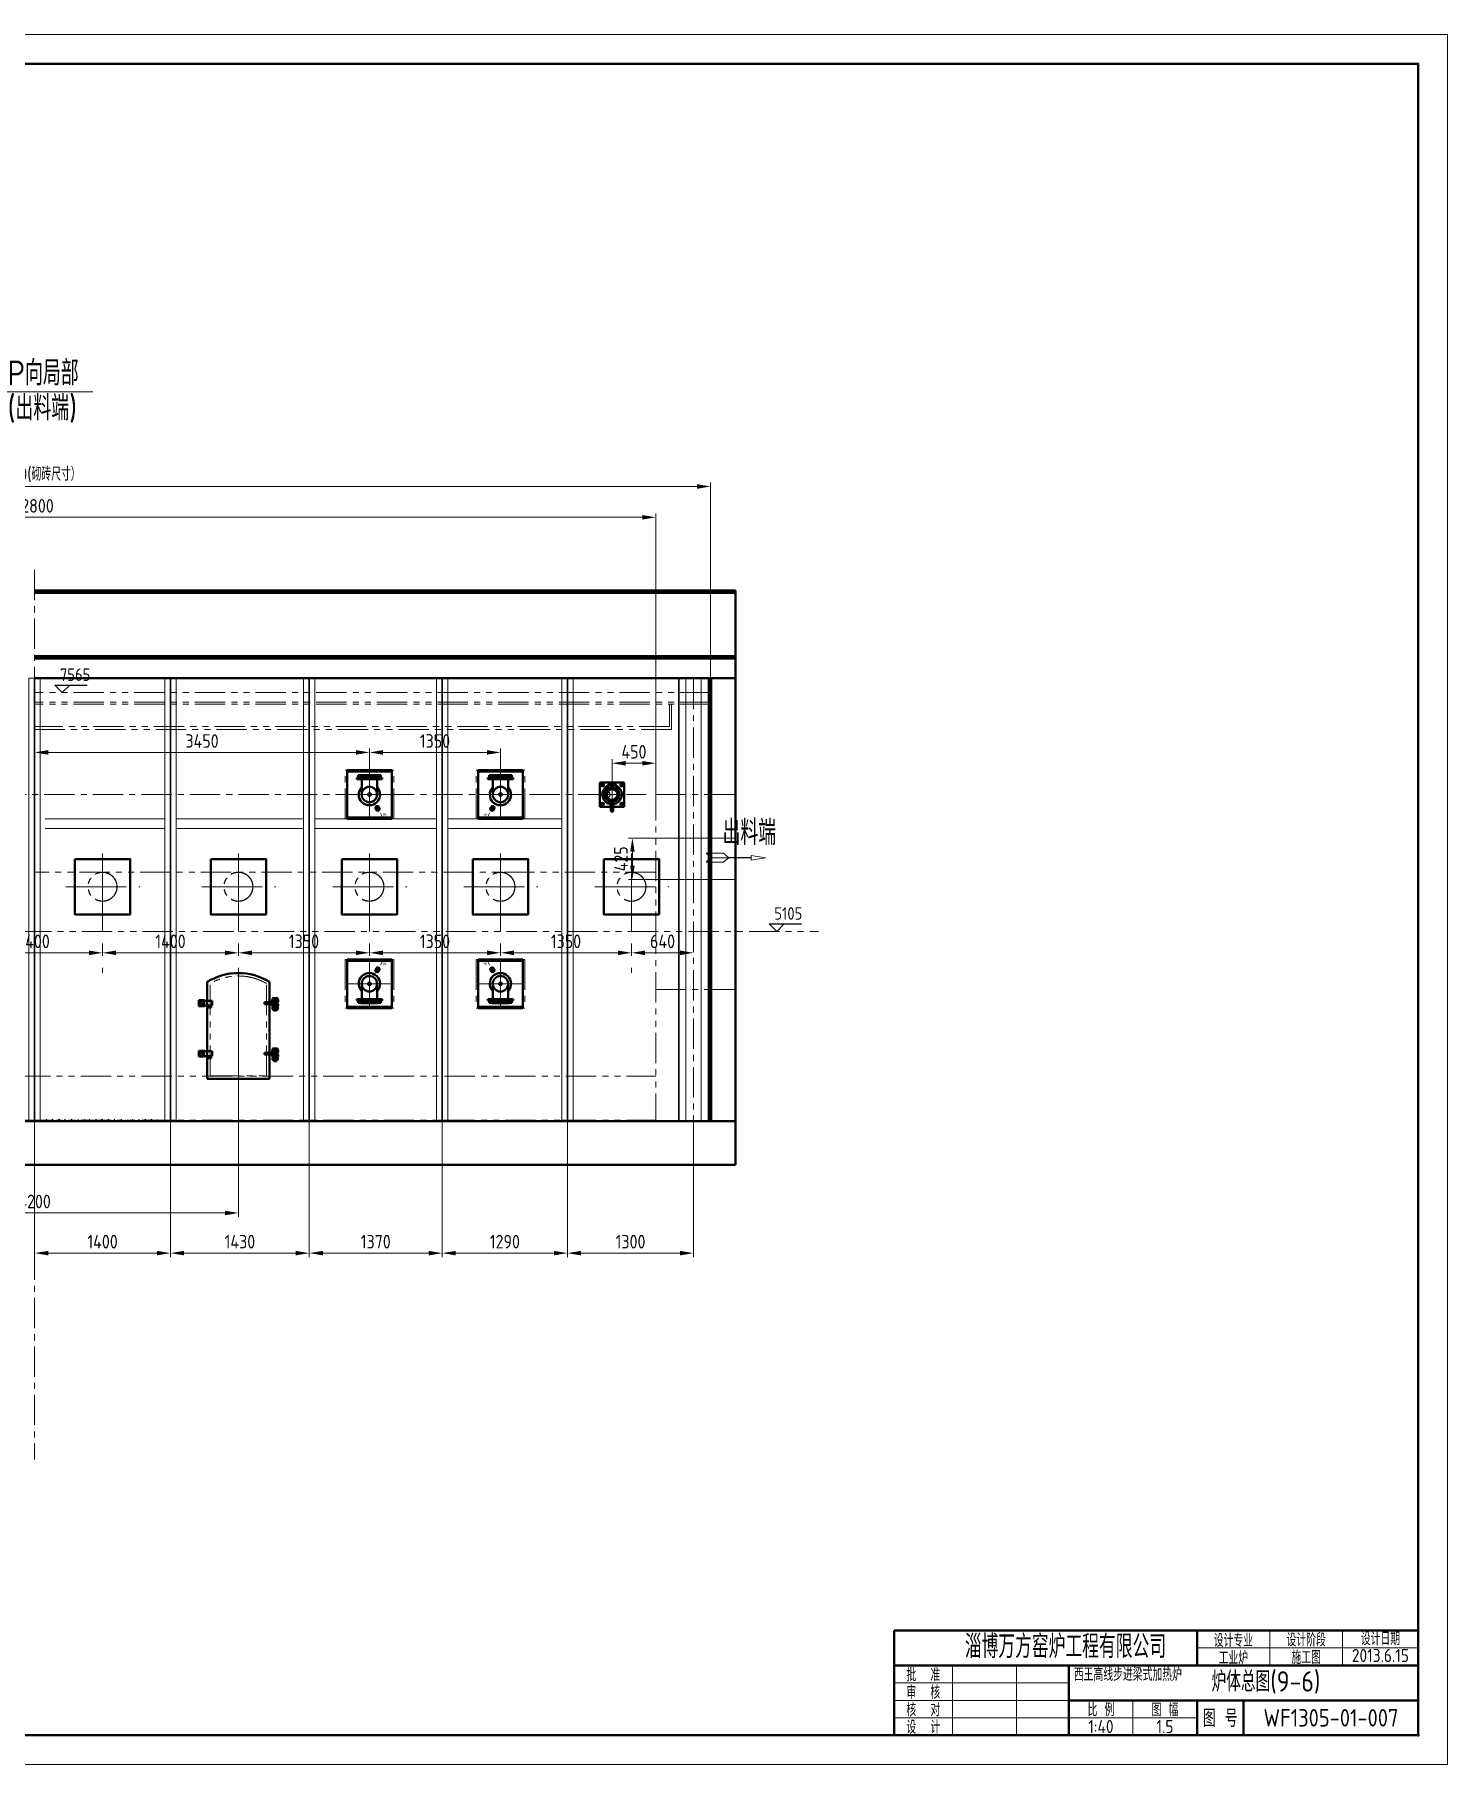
# Model space of a CAD drawing. Header units: millimetres. Extents: x 52110 to 400893, y -153728 to 31997.
# Drawn here: x 258206 to 272763, y -27172 to -9352 of the extents above; entities that cross this region are included whole.
import ezdxf
from ezdxf.enums import TextEntityAlignment as Align

# ---------------------------------------------------------------- set-up
doc = ezdxf.new("R2010")
doc.units = ezdxf.units.MM
doc.header["$LTSCALE"] = 500
for name, pattern in [('CENTER', [2, 1.25, -0.25, 0.25, -0.25]), ('DASHED2', [0.375, 0.25, -0.125]), ('PHANTOM2', [1.25, 0.625, -0.125, 0.125, -0.125, 0.125, -0.125])]:
    doc.linetypes.add(name, pattern=pattern)
for name, color, linetype, lineweight in [('2D', 4, 'PHANTOM2', 20), ('BIAOZHU', 3, 'Continuous', 25), ('POU', 4, 'Continuous', 20), ('SHI', 7, 'Continuous', 40), ('WEN', 3, 'Continuous', 20), ('XI', 2, 'Continuous', 20), ('XU', 6, 'DASHED2', 20), ('ZHONG', 1, 'CENTER', 20)]:
    doc.layers.add(name, color=color, linetype=linetype, lineweight=lineweight)
doc.layers.add('HAN', color=9, linetype='Continuous')
doc.layers.add('X1', color=4, linetype='Continuous')
doc.styles.add('GB', font='gbenor.shx', dxfattribs={"bigfont": 'gbcbig.shx'})
doc.dimstyles.new('ISO-25$0', dxfattribs={"dimscale": 40, "dimtxt": 3.5, "dimasz": 3.5, "dimexe": 1, "dimexo": 0.2, "dimgap": 1.2, "dimtad": 1, "dimtoh": 1, "dimdec": 1, "dimzin": 9, "dimdsep": 46, "dimtxsty": 'GB', "dimcen": 0, "dimclrd": 3, "dimclre": 3, "dimclrt": 256, "dimadec": 0, "dimazin": 2, "dimtfac": 1, "dimtdec": 1, "dimtix": 1, "dimtmove": 0, "dimatfit": 3, "dimldrblk": 'DOTSMALL', "dimfxl": 0, "dimlwd": -1, "dimlwe": 20, "dimarcsym": 0})

# ---------------------------------------------------------------- blocks, each defined once
blk = doc.blocks.new('*D361')
at = {"layer": 'Defpoints', "color": 0}
for p in [(251806, -14325), (251806, -16606), (264606, -16606)]:
    blk.add_point(p, dxfattribs=at)
at = {"layer": 'WEN', "color": 3, "linetype": 'ByBlock', "lineweight": 20}
for p, q in [((251806, -16598), (251806, -14285)), ((264606, -16598), (264606, -14285))]:
    blk.add_line(p, q, dxfattribs=at)
at = {"layer": 'WEN', "color": 3, "linetype": 'ByBlock'}
blk.add_line((264466, -14325), (251946, -14325), dxfattribs=at)
at = {"layer": 'WEN', "color": 3}
for points in [[(251946, -14301), (251946, -14348), (251806, -14325)], [(264466, -14301), (264466, -14348), (264606, -14325)]]:
    blk.add_solid(points, dxfattribs=at)
at = {"layer": 'WEN', "insert": (258206, -14207), "char_height": 140, "attachment_point": 5, "style": 'GB'}
blk.add_mtext('12800', dxfattribs=at)
blk = doc.blocks.new('_DotSmall')
at = {"color": 0, "linetype": 'ByBlock', "const_width": 0.5}
blk.add_lwpolyline([(-0.0625, 0, 1), (0.0625, 0, 1)], format="xyb", close=True, dxfattribs=at)
blk = doc.blocks.new('*D362')
at = {"layer": 'Defpoints', "color": 0}
for p in [(265171, -14007), (251241, -16250), (265171, -16250)]:
    blk.add_point(p, dxfattribs=at)
at = {"layer": 'WEN', "color": 3, "linetype": 'ByBlock', "lineweight": 20}
for p, q in [((251241, -16242), (251241, -13967)), ((265171, -16242), (265171, -13967))]:
    blk.add_line(p, q, dxfattribs=at)
at = {"layer": 'WEN', "color": 3, "linetype": 'ByBlock'}
blk.add_line((251381, -14007), (265031, -14007), dxfattribs=at)
at = {"layer": 'WEN', "color": 3}
for points in [[(251381, -13984), (251381, -14031), (251241, -14007)], [(265031, -13984), (265031, -14031), (265171, -14007)]]:
    blk.add_solid(points, dxfattribs=at)
at = {"layer": 'WEN', "insert": (258206, -13885), "char_height": 140, "attachment_point": 5, "style": 'GB'}
blk.add_mtext('13930(砌砖尺寸）', dxfattribs=at)
blk = doc.blocks.new('A$C62880422')
at = {"layer": '2D'}
for p, q in [((0, 6), (0, 506)), ((0, 506), (18, 506)), ((482, 506), (500, 506)), ((500, 6), (500, 506)), ((0, 6), (18, 6)), ((483, 6), (500, 6))]:
    blk.add_line(p, q, dxfattribs=at)
at = {"layer": 'SHI'}
for p, q in [((20, 6), (20, 506)), ((20, 506), (480, 506)), ((20, 494), (480, 494)), ((250, 428), (120, 428)), ((120, 428), (120, 413)), ((250, 413), (120, 413)), ((133, 454), (250, 454)), ((133, 440), (133, 454)), ((133, 440), (250, 440)), ((150, 431), (147, 428)), ((250, 431), (150, 431)), ((161, 454), (163, 456)), ((163, 456), (250, 456)), ((171, 413), (171, 256)), ((184, 431), (184, 440)), ((338, 456), (250, 456)), ((368, 454), (250, 454)), ((368, 440), (250, 440)), ((250, 431), (350, 431)), ((250, 428), (380, 428)), ((250, 413), (380, 413)), ((317, 431), (317, 440)), ((330, 413), (330, 256)), ((340, 454), (338, 456)), ((350, 431), (353, 428)), ((368, 440), (368, 454)), ((380, 428), (380, 413)), ((480, 6), (480, 506)), ((20, 18), (480, 18)), ((20, 6), (480, 6)), ((314, 108), (319, 98)), ((346, 127), (352, 117))]:
    blk.add_line(p, q, dxfattribs=at)
for radius in [79.5, 13.5]:
    blk.add_circle((250, 256), radius, dxfattribs=at)
blk.add_arc((250, 256), 110, 136.5544, 43.4456, dxfattribs=at)
blk.add_ellipse((330, 118), major_axis=(9.6, -16.7), ratio=0.984808, start_param=1.570796, end_param=4.712389, dxfattribs=at)
for major_axis, ratio in [((-16.5, -9.5), 0.984808), ((-13.4, -7.7), 0.95304)]:
    blk.add_ellipse((336, 108), major_axis=major_axis, ratio=ratio, dxfattribs=at)
at = {"layer": 'WEN', "color": 3, "lineweight": 20}
blk.add_line((366, 56), (381, 29), dxfattribs=at)
at = {"layer": 'WEN', "color": 3}
blk.add_solid([(363, 54), (369, 58), (355, 74)], dxfattribs=at)
at = {"layer": 'ZHONG'}
for p, q in [((80, 486), (80, 512)), ((138, 435), (138, 405)), ((250, 26), (250, 487)), ((363, 435), (363, 405)), ((420, 486), (420, 512)), ((14, 256), (486, 256)), ((80, 27), (80, 0)), ((317, 97), (355, 119)), ((319, 137), (347, 89)), ((420, 27), (420, 0))]:
    blk.add_line(p, q, dxfattribs=at)
at = {"layer": 'ZHONG', "ltscale": 0.2}
for p, q in [((150, 434), (150, 460)), ((350, 434), (350, 460))]:
    blk.add_line(p, q, dxfattribs=at)
at = {"layer": 'WEN', "insert": (388, 59), "char_height": 21, "width": 46.34, "attachment_point": 1, "style": 'GB'}
blk.add_mtext('点火孔', dxfattribs=at)
blk = doc.blocks.new('*D398')
at = {"layer": 'Defpoints', "color": 0}
for p in [(264869, -17630), (264365, -18055), (264881, -18055)]:
    blk.add_point(p, dxfattribs=at)
at = {"layer": 'WEN', "color": 3, "linetype": 'ByBlock', "lineweight": 20}
for p, q in [((264861, -17630), (264325, -17630)), ((264873, -18055), (264325, -18055))]:
    blk.add_line(p, q, dxfattribs=at)
at = {"layer": 'WEN', "color": 3, "linetype": 'ByBlock'}
blk.add_line((264365, -17770), (264365, -17915), dxfattribs=at)
at = {"layer": 'WEN', "color": 3}
for points in [[(264342, -17770), (264389, -17770), (264365, -17630)], [(264342, -17915), (264389, -17915), (264365, -18055)]]:
    blk.add_solid(points, dxfattribs=at)
at = {"layer": 'WEN', "insert": (264247, -17843), "char_height": 140, "attachment_point": 5, "rotation": 90, "style": 'GB'}
blk.add_mtext('425', dxfattribs=at)
blk = doc.blocks.new('A$C7B3D596B')
at = {"layer": 'WEN'}
for p, q in [((0, 4556), (0, 0)), ((0, 4556), (116, 4556)), ((54, 4556), (54, 0)), ((62, 4556), (62, 0)), ((116, 4556), (116, 0)), ((0, 0), (116, 0))]:
    blk.add_line(p, q, dxfattribs=at)
at = {"layer": 'ZHONG', "color": 1}
blk.add_line((58, 4556), (58, 0), dxfattribs=at)
blk = doc.blocks.new('A$C057B138B')
at = {"layer": 'WEN'}
for p, q in [((545, 841), (545, -3715)), ((552, 841), (552, -3715)), ((623, 841), (623, -3715)), ((781, 841), (781, -3715)), ((852, 841), (852, -3715)), ((859, 841), (859, -3715))]:
    blk.add_line(p, q, dxfattribs=at)
at = {"layer": 'ZHONG', "color": 1, "ltscale": 0.5}
blk.add_line((702, 841), (702, -3715), dxfattribs=at)
blk = doc.blocks.new('A$C74004488')
at = {"layer": 'WEN'}
for p, q in [((0, 4556), (314, 4556)), ((0, 0), (314, 0))]:
    blk.add_line(p, q, dxfattribs=at)
blk.add_blockref('A$C057B138B', (-545, 3715), dxfattribs=at)
blk = doc.blocks.new('*D402')
at = {"layer": 'Defpoints', "color": 0}
for p in [(258906, -18811), (258906, -18811), (257506, -18987)]:
    blk.add_point(p, dxfattribs=at)
at = {"layer": 'WEN', "color": 3, "linetype": 'ByBlock', "lineweight": 20}
for p, q in [((257506, -18979), (257506, -18771)), ((258906, -18803), (258906, -18771))]:
    blk.add_line(p, q, dxfattribs=at)
at = {"layer": 'WEN', "color": 3, "linetype": 'ByBlock'}
blk.add_line((257646, -18811), (258766, -18811), dxfattribs=at)
at = {"layer": 'WEN', "color": 3}
for points in [[(257646, -18788), (257646, -18835), (257506, -18811)], [(258766, -18788), (258766, -18835), (258906, -18811)]]:
    blk.add_solid(points, dxfattribs=at)
at = {"layer": 'WEN', "insert": (258206, -18693), "char_height": 140, "attachment_point": 5, "style": 'GB'}
blk.add_mtext('1400', dxfattribs=at)
blk = doc.blocks.new('*D403')
at = {"layer": 'Defpoints', "color": 0}
for p in [(258906, -18811), (260306, -18811), (260306, -18811)]:
    blk.add_point(p, dxfattribs=at)
at = {"layer": 'WEN', "color": 3, "linetype": 'ByBlock', "lineweight": 20}
for p, q in [((258906, -18803), (258906, -18771)), ((260306, -18803), (260306, -18771))]:
    blk.add_line(p, q, dxfattribs=at)
at = {"layer": 'WEN', "color": 3, "linetype": 'ByBlock'}
blk.add_line((259046, -18811), (260166, -18811), dxfattribs=at)
at = {"layer": 'WEN', "color": 3}
for points in [[(259046, -18788), (259046, -18835), (258906, -18811)], [(260166, -18788), (260166, -18835), (260306, -18811)]]:
    blk.add_solid(points, dxfattribs=at)
at = {"layer": 'WEN', "insert": (259606, -18693), "char_height": 140, "attachment_point": 5, "style": 'GB'}
blk.add_mtext('1400', dxfattribs=at)
blk = doc.blocks.new('*D404')
at = {"layer": 'Defpoints', "color": 0}
for p in [(260306, -18811), (261656, -18811), (261656, -18811)]:
    blk.add_point(p, dxfattribs=at)
at = {"layer": 'WEN', "color": 3, "linetype": 'ByBlock', "lineweight": 20}
for p, q in [((260306, -18803), (260306, -18771)), ((261656, -18803), (261656, -18771))]:
    blk.add_line(p, q, dxfattribs=at)
at = {"layer": 'WEN', "color": 3, "linetype": 'ByBlock'}
blk.add_line((260446, -18811), (261516, -18811), dxfattribs=at)
at = {"layer": 'WEN', "color": 3}
for points in [[(260446, -18788), (260446, -18835), (260306, -18811)], [(261516, -18788), (261516, -18835), (261656, -18811)]]:
    blk.add_solid(points, dxfattribs=at)
at = {"layer": 'WEN', "insert": (260981, -18693), "char_height": 140, "attachment_point": 5, "style": 'GB'}
blk.add_mtext('1350', dxfattribs=at)
blk = doc.blocks.new('*D405')
at = {"layer": 'Defpoints', "color": 0}
for p in [(261656, -18811), (263006, -18811), (263006, -18811)]:
    blk.add_point(p, dxfattribs=at)
at = {"layer": 'WEN', "color": 3, "linetype": 'ByBlock', "lineweight": 20}
for p, q in [((261656, -18803), (261656, -18771)), ((263006, -18803), (263006, -18771))]:
    blk.add_line(p, q, dxfattribs=at)
at = {"layer": 'WEN', "color": 3, "linetype": 'ByBlock'}
blk.add_line((261796, -18811), (262866, -18811), dxfattribs=at)
at = {"layer": 'WEN', "color": 3}
for points in [[(261796, -18788), (261796, -18835), (261656, -18811)], [(262866, -18788), (262866, -18835), (263006, -18811)]]:
    blk.add_solid(points, dxfattribs=at)
at = {"layer": 'WEN', "insert": (262331, -18693), "char_height": 140, "attachment_point": 5, "style": 'GB'}
blk.add_mtext('1350', dxfattribs=at)
blk = doc.blocks.new('*D406')
at = {"layer": 'Defpoints', "color": 0}
for p in [(263006, -18811), (264356, -18811), (264356, -18811)]:
    blk.add_point(p, dxfattribs=at)
at = {"layer": 'WEN', "color": 3, "linetype": 'ByBlock', "lineweight": 20}
for p, q in [((263006, -18803), (263006, -18771)), ((264356, -18803), (264356, -18771))]:
    blk.add_line(p, q, dxfattribs=at)
at = {"layer": 'WEN', "color": 3, "linetype": 'ByBlock'}
blk.add_line((263146, -18811), (264216, -18811), dxfattribs=at)
at = {"layer": 'WEN', "color": 3}
for points in [[(263146, -18788), (263146, -18835), (263006, -18811)], [(264216, -18788), (264216, -18835), (264356, -18811)]]:
    blk.add_solid(points, dxfattribs=at)
at = {"layer": 'WEN', "insert": (263681, -18693), "char_height": 140, "attachment_point": 5, "style": 'GB'}
blk.add_mtext('1350', dxfattribs=at)
blk = doc.blocks.new('*D407')
at = {"layer": 'Defpoints', "color": 0}
for p in [(264356, -18811), (264996, -18811), (264996, -18811)]:
    blk.add_point(p, dxfattribs=at)
at = {"layer": 'WEN', "color": 3, "linetype": 'ByBlock', "lineweight": 20}
for p, q in [((264356, -18803), (264356, -18771)), ((264996, -18803), (264996, -18771))]:
    blk.add_line(p, q, dxfattribs=at)
at = {"layer": 'WEN', "color": 3, "linetype": 'ByBlock'}
blk.add_line((264496, -18811), (264856, -18811), dxfattribs=at)
at = {"layer": 'WEN', "color": 3}
for points in [[(264496, -18788), (264496, -18835), (264356, -18811)], [(264856, -18788), (264856, -18835), (264996, -18811)]]:
    blk.add_solid(points, dxfattribs=at)
at = {"layer": 'WEN', "insert": (264676, -18693), "char_height": 140, "attachment_point": 5, "style": 'GB'}
blk.add_mtext('640', dxfattribs=at)
blk = doc.blocks.new('*D411')
at = {"layer": 'Defpoints', "color": 0}
for p in [(263696, -20536), (264996, -20544), (263696, -21905)]:
    blk.add_point(p, dxfattribs=at)
at = {"layer": 'WEN', "color": 3, "linetype": 'ByBlock', "lineweight": 20}
for p, q in [((263696, -20544), (263696, -21945)), ((264996, -20552), (264996, -21945))]:
    blk.add_line(p, q, dxfattribs=at)
at = {"layer": 'WEN', "color": 3, "linetype": 'ByBlock'}
blk.add_line((264856, -21905), (263836, -21905), dxfattribs=at)
at = {"layer": 'WEN', "color": 3}
for points in [[(263836, -21882), (263836, -21928), (263696, -21905)], [(264856, -21882), (264856, -21928), (264996, -21905)]]:
    blk.add_solid(points, dxfattribs=at)
at = {"layer": 'WEN', "insert": (264346, -21787), "char_height": 140, "attachment_point": 5, "style": 'GB'}
blk.add_mtext('1300', dxfattribs=at)
blk = doc.blocks.new('*D412')
at = {"layer": 'Defpoints', "color": 0}
for p in [(262406, -20536), (263696, -20536), (262406, -21905)]:
    blk.add_point(p, dxfattribs=at)
at = {"layer": 'WEN', "color": 3, "linetype": 'ByBlock', "lineweight": 20}
for p, q in [((262406, -20544), (262406, -21945)), ((263696, -20544), (263696, -21945))]:
    blk.add_line(p, q, dxfattribs=at)
at = {"layer": 'WEN', "color": 3, "linetype": 'ByBlock'}
blk.add_line((263556, -21905), (262546, -21905), dxfattribs=at)
at = {"layer": 'WEN', "color": 3}
for points in [[(262546, -21882), (262546, -21928), (262406, -21905)], [(263556, -21882), (263556, -21928), (263696, -21905)]]:
    blk.add_solid(points, dxfattribs=at)
at = {"layer": 'WEN', "insert": (263051, -21787), "char_height": 140, "attachment_point": 5, "style": 'GB'}
blk.add_mtext('1290', dxfattribs=at)
blk = doc.blocks.new('*D413')
at = {"layer": 'Defpoints', "color": 0}
for p in [(261036, -20536), (262406, -20536), (261036, -21905)]:
    blk.add_point(p, dxfattribs=at)
at = {"layer": 'WEN', "color": 3, "linetype": 'ByBlock', "lineweight": 20}
for p, q in [((261036, -20544), (261036, -21945)), ((262406, -20544), (262406, -21945))]:
    blk.add_line(p, q, dxfattribs=at)
at = {"layer": 'WEN', "color": 3, "linetype": 'ByBlock'}
blk.add_line((262266, -21905), (261176, -21905), dxfattribs=at)
at = {"layer": 'WEN', "color": 3}
for points in [[(261176, -21882), (261176, -21928), (261036, -21905)], [(262266, -21882), (262266, -21928), (262406, -21905)]]:
    blk.add_solid(points, dxfattribs=at)
at = {"layer": 'WEN', "insert": (261721, -21787), "char_height": 140, "attachment_point": 5, "style": 'GB'}
blk.add_mtext('1370', dxfattribs=at)
blk = doc.blocks.new('*D414')
at = {"layer": 'Defpoints', "color": 0}
for p in [(259606, -20536), (261036, -20536), (259606, -21905)]:
    blk.add_point(p, dxfattribs=at)
at = {"layer": 'WEN', "color": 3, "linetype": 'ByBlock', "lineweight": 20}
for p, q in [((259606, -20544), (259606, -21945)), ((261036, -20544), (261036, -21945))]:
    blk.add_line(p, q, dxfattribs=at)
at = {"layer": 'WEN', "color": 3, "linetype": 'ByBlock'}
blk.add_line((260896, -21905), (259746, -21905), dxfattribs=at)
at = {"layer": 'WEN', "color": 3}
for points in [[(259746, -21882), (259746, -21928), (259606, -21905)], [(260896, -21882), (260896, -21928), (261036, -21905)]]:
    blk.add_solid(points, dxfattribs=at)
at = {"layer": 'WEN', "insert": (260321, -21787), "char_height": 140, "attachment_point": 5, "style": 'GB'}
blk.add_mtext('1430', dxfattribs=at)
blk = doc.blocks.new('*D415')
at = {"layer": 'Defpoints', "color": 0}
for p in [(258206, -20536), (259606, -20536), (258206, -21905)]:
    blk.add_point(p, dxfattribs=at)
at = {"layer": 'WEN', "color": 3, "linetype": 'ByBlock', "lineweight": 20}
for p, q in [((258206, -20544), (258206, -21945)), ((259606, -20544), (259606, -21945))]:
    blk.add_line(p, q, dxfattribs=at)
at = {"layer": 'WEN', "color": 3, "linetype": 'ByBlock'}
blk.add_line((259466, -21905), (258346, -21905), dxfattribs=at)
at = {"layer": 'WEN', "color": 3}
for points in [[(258346, -21882), (258346, -21928), (258206, -21905)], [(259466, -21882), (259466, -21928), (259606, -21905)]]:
    blk.add_solid(points, dxfattribs=at)
at = {"layer": 'WEN', "insert": (258906, -21787), "char_height": 140, "attachment_point": 5, "style": 'GB'}
blk.add_mtext('1400', dxfattribs=at)
blk = doc.blocks.new('*D422')
at = {"layer": 'Defpoints', "color": 0}
for p in [(263006, -16747), (261656, -16950), (263006, -16950)]:
    blk.add_point(p, dxfattribs=at)
at = {"layer": 'WEN', "color": 3, "linetype": 'ByBlock', "lineweight": 20}
for p, q in [((261656, -16942), (261656, -16707)), ((263006, -16942), (263006, -16707))]:
    blk.add_line(p, q, dxfattribs=at)
at = {"layer": 'WEN', "color": 3, "linetype": 'ByBlock'}
blk.add_line((261796, -16747), (262866, -16747), dxfattribs=at)
at = {"layer": 'WEN', "color": 3}
for points in [[(261796, -16723), (261796, -16770), (261656, -16747)], [(262866, -16723), (262866, -16770), (263006, -16747)]]:
    blk.add_solid(points, dxfattribs=at)
at = {"layer": 'WEN', "insert": (262331, -16629), "char_height": 140, "attachment_point": 5, "style": 'GB'}
blk.add_mtext('1350', dxfattribs=at)
blk = doc.blocks.new('箭头细箭')
for p, q in [((-19.07, -1.43), (-17.58, 0.01)), ((-13.55, 1.45), (-19.05, 1.45)), ((-19.05, 1.45), (-17.58, 0.01)), ((-11.83, 0.01), (-17.58, 0.01)), ((-11.83, 0.01), (-13.57, -1.43)), ((-11.83, 0.01), (-13.55, 1.45)), ((-11.83, -0.04), (-11.83, 0.06)), ((-4.64, 0.06), (-11.83, 0.06)), ((-4.64, 0.76), (-4.64, 0.06)), ((0, 0), (-4.64, 0.76)), ((-4.64, -0.74), (0, 0)), ((-13.57, -1.43), (-19.07, -1.43)), ((-4.64, -0.04), (-11.83, -0.04)), ((-4.64, -0.04), (-4.64, -0.74))]:
    blk.add_line(p, q)
blk = doc.blocks.new('A$C63FB37FF')
at = {"layer": '2D'}
for p, q in [((122, 143), (122, 1095)), ((702, 143), (702, 1095)), ((122, 143), (702, 143))]:
    blk.add_line(p, q, dxfattribs=at)
blk.add_arc((412, 593), 580, 60, 120, dxfattribs=at)
at = {"layer": 'HAN'}
for p, q in [((778, 816), (778, 826)), ((803, 816), (803, 826)), ((778, 296), (778, 306)), ((803, 296), (803, 306))]:
    blk.add_line(p, q, dxfattribs=at)
at = {"layer": 'SHI'}
for p, q in [((92, 113), (92, 1112)), ((732, 113), (732, 1112)), ((4, 863), (4, 923)), ((64, 923), (4, 923)), ((142, 918), (9, 918)), ((9, 918), (9, 897)), ((64, 918), (64, 923)), ((142, 868), (142, 918)), ((681, 903), (681, 883)), ((681, 903), (816, 903)), ((761, 926), (761, 906)), ((761, 926), (821, 926)), ((761, 906), (821, 906)), ((770, 945), (763, 941)), ((763, 941), (763, 926)), ((763, 926), (818, 926)), ((770, 945), (811, 945)), ((776, 906), (776, 903)), ((777, 941), (777, 926)), ((805, 941), (805, 926)), ((806, 906), (806, 903)), ((811, 945), (818, 941)), ((816, 903), (816, 883)), ((818, 941), (818, 926)), ((821, 926), (821, 906)), ((64, 863), (4, 863)), ((9, 888), (9, 868)), ((9, 868), (142, 868)), ((64, 863), (64, 868)), ((92, 848), (132, 848)), ((132, 868), (132, 848)), ((681, 883), (816, 883)), ((761, 883), (761, 863)), ((761, 883), (821, 883)), ((761, 863), (821, 863)), ((770, 855), (763, 851)), ((763, 851), (763, 830)), ((770, 826), (763, 830)), ((768, 863), (768, 855)), ((768, 863), (814, 863)), ((768, 855), (814, 855)), ((770, 855), (811, 855)), ((770, 826), (811, 826)), ((776, 818), (776, 826)), ((806, 818), (776, 818)), ((776, 818), (778, 816)), ((777, 851), (777, 830)), ((778, 816), (803, 816)), ((803, 816), (806, 818)), ((805, 851), (805, 830)), ((806, 818), (806, 826)), ((811, 855), (818, 851)), ((811, 826), (818, 830)), ((814, 863), (814, 855)), ((818, 851), (818, 830)), ((821, 883), (821, 863)), ((64, 403), (4, 403)), ((4, 343), (4, 403)), ((142, 398), (9, 398)), ((9, 398), (9, 377)), ((9, 368), (9, 348)), ((64, 398), (64, 403)), ((142, 348), (142, 398)), ((681, 383), (681, 363)), ((681, 383), (816, 383)), ((681, 363), (816, 363)), ((761, 406), (761, 386)), ((761, 406), (821, 406)), ((761, 386), (821, 386)), ((761, 363), (761, 343)), ((761, 363), (821, 363)), ((770, 425), (763, 421)), ((763, 421), (763, 406)), ((763, 406), (818, 406)), ((770, 425), (811, 425)), ((776, 386), (776, 383)), ((777, 421), (777, 406)), ((805, 421), (805, 406)), ((806, 386), (806, 383)), ((811, 425), (818, 421)), ((816, 383), (816, 363)), ((818, 421), (818, 406)), ((821, 406), (821, 386)), ((821, 363), (821, 343)), ((64, 343), (4, 343)), ((9, 348), (142, 348)), ((64, 343), (64, 348)), ((92, 328), (132, 328)), ((132, 348), (132, 328)), ((761, 343), (821, 343)), ((770, 335), (763, 331)), ((763, 331), (763, 310)), ((770, 306), (763, 310)), ((768, 343), (768, 335)), ((768, 343), (814, 343)), ((768, 335), (814, 335)), ((770, 335), (811, 335)), ((770, 306), (811, 306)), ((776, 298), (776, 306)), ((806, 298), (776, 298)), ((776, 298), (778, 296)), ((777, 331), (777, 310)), ((778, 296), (803, 296)), ((803, 296), (806, 298)), ((805, 331), (805, 310)), ((806, 298), (806, 306)), ((811, 335), (818, 331)), ((811, 306), (818, 310)), ((814, 343), (814, 335)), ((818, 331), (818, 310)), ((92, 113), (732, 113))]:
    blk.add_line(p, q, dxfattribs=at)
for points in [[(48, 869), (61, 893), (48, 917), (20, 917), (6, 893), (20, 869)], [(48, 349), (61, 373), (48, 397), (20, 397), (6, 373), (20, 349)]]:
    blk.add_lwpolyline(points, close=True, dxfattribs=at)
for centre in [(34, 893), (34, 373)]:
    blk.add_circle(centre, 24, dxfattribs=at)
for centre, radius, start, end in [((412, 593), 610, 58.3593, 121.6407), ((767, 932), 12.6, 41.5501, 78.4499), ((791, 919), 26, 57.7958, 122.2042), ((814, 932), 12.6, 101.5501, 138.4499), ((767, 842), 12.6, 41.5501, 78.4499), ((767, 839), 12.6, 281.5501, 318.4499), ((791, 829), 26, 57.7958, 122.2042), ((791, 852), 26, 237.7958, 302.2042), ((814, 842), 12.6, 101.5501, 138.4499), ((814, 839), 12.6, 221.5501, 258.4499), ((767, 412), 12.6, 41.5501, 78.4499), ((791, 399), 26, 57.7958, 122.2042), ((814, 412), 12.6, 101.5501, 138.4499), ((767, 322), 12.6, 41.5501, 78.4499), ((767, 319), 12.6, 281.5501, 318.4499), ((791, 309), 26, 57.7958, 122.2042), ((791, 332), 26, 237.7958, 302.2042), ((814, 322), 12.6, 101.5501, 138.4499), ((814, 319), 12.6, 221.5501, 258.4499)]:
    blk.add_arc(centre, radius, start, end, dxfattribs=at)
at = {"layer": 'XU'}
for p, q in [((9, 897), (9, 888)), ((64, 918), (64, 868)), ((92, 918), (92, 868)), ((732, 903), (732, 883)), ((774, 906), (774, 926)), ((774, 903), (774, 883)), ((776, 926), (776, 906)), ((776, 903), (776, 863)), ((806, 926), (806, 906)), ((806, 903), (806, 863)), ((807, 906), (807, 926)), ((807, 903), (807, 883)), ((774, 883), (774, 863)), ((807, 883), (807, 863)), ((9, 377), (9, 368)), ((64, 398), (64, 348)), ((92, 398), (92, 348)), ((732, 383), (732, 363)), ((774, 386), (774, 406)), ((774, 383), (774, 363)), ((774, 363), (774, 343)), ((776, 406), (776, 386)), ((776, 383), (776, 343)), ((806, 406), (806, 386)), ((806, 383), (806, 343)), ((807, 386), (807, 406)), ((807, 383), (807, 363)), ((807, 363), (807, 343))]:
    blk.add_line(p, q, dxfattribs=at)
for centre in [(34, 893), (34, 373)]:
    blk.add_circle(centre, 16.5, dxfattribs=at)
at = {"layer": 'ZHONG', "ltscale": 2}
blk.add_line((412, 0), (412, 1215), dxfattribs=at)
at = {"layer": 'ZHONG'}
for p, q in [((67, 893), (0, 893)), ((62, 893), (6, 893)), ((34, 859), (34, 926)), ((34, 865), (34, 913)), ((791, 951), (791, 860)), ((791, 946), (791, 810)), ((67, 373), (0, 373)), ((62, 373), (6, 373)), ((34, 339), (34, 406)), ((34, 345), (34, 393)), ((791, 431), (791, 340)), ((791, 426), (791, 290))]:
    blk.add_line(p, q, dxfattribs=at)
blk = doc.blocks.new('*D429')
at = {"layer": 'Defpoints', "color": 0}
for p in [(256106, -19797), (260306, -19797), (260306, -21491)]:
    blk.add_point(p, dxfattribs=at)
at = {"layer": 'WEN', "color": 3, "linetype": 'ByBlock', "lineweight": 20}
for p, q in [((256106, -19805), (256106, -21531)), ((260306, -19805), (260306, -21531))]:
    blk.add_line(p, q, dxfattribs=at)
at = {"layer": 'WEN', "color": 3, "linetype": 'ByBlock'}
blk.add_line((256246, -21491), (260166, -21491), dxfattribs=at)
at = {"layer": 'WEN', "color": 3}
for points in [[(256246, -21468), (256246, -21515), (256106, -21491)], [(260166, -21468), (260166, -21515), (260306, -21491)]]:
    blk.add_solid(points, dxfattribs=at)
at = {"layer": 'WEN', "insert": (258206, -21373), "char_height": 140, "attachment_point": 5, "style": 'GB'}
blk.add_mtext('4200', dxfattribs=at)
blk = doc.blocks.new('A$C1D4817A5')
for radius in [150, 148]:
    blk.add_circle((230, 313), radius)
at = {"layer": 'SHI'}
blk.add_lwpolyline([(-55, 598), (515, 598), (515, 28), (-55, 28)], close=True, dxfattribs=at)
at = {"layer": 'ZHONG', "color": 1}
for p, q in [((230, 656), (230, -55)), ((-147, 313), (615, 313))]:
    blk.add_line(p, q, dxfattribs=at)
blk = doc.blocks.new('A$C033162CD')
at = {"layer": 'HAN'}
blk.add_circle((142, 271), 6.9, dxfattribs=at)
at = {"layer": 'SHI'}
for p, q in [((17, 56), (17, 306)), ((17, 306), (267, 306)), ((57, 211), (89, 211)), ((57, 181), (57, 211)), ((57, 181), (57, 151)), ((61, 181), (61, 211)), ((61, 181), (61, 151)), ((111, 287), (75, 215)), ((109, 283), (79, 259)), ((89, 181), (89, 211)), ((89, 181), (89, 151)), ((173, 287), (209, 215)), ((175, 283), (205, 259)), ((267, 56), (267, 306)), ((17, 56), (129, 56)), ((57, 151), (89, 151)), ((129, 87), (129, 12)), ((129, 44), (129, 47)), ((131, 87), (131, 90)), ((131, 9), (131, 11)), ((136, 92), (136, 94)), ((136, 8), (136, 9)), ((148, 92), (148, 94)), ((148, 8), (148, 9)), ((153, 87), (153, 90)), ((153, 9), (153, 11)), ((154, 87), (154, 12)), ((154, 56), (267, 56)), ((154, 44), (154, 47))]:
    blk.add_line(p, q, dxfattribs=at)
for points in [[(35, 293), (28, 281), (35, 269), (49, 269), (56, 281), (49, 293)], [(135, 283), (128, 271), (135, 259), (149, 259), (156, 271), (149, 283)], [(235, 293), (228, 281), (235, 269), (249, 269), (256, 281), (249, 293)], [(35, 69), (28, 81), (35, 93), (49, 93), (56, 81), (49, 69)], [(235, 69), (228, 81), (235, 93), (249, 93), (256, 81), (249, 69)]]:
    blk.add_lwpolyline(points, close=True, dxfattribs=at)
at = {"layer": 'SHI', "const_width": 0.5}
for points in [[(83, 215), (88, 213)], [(141, 249), (143, 244)], [(200, 216), (196, 212)], [(84, 147), (87, 151)], [(143, 114), (141, 119)], [(201, 148), (196, 150)]]:
    blk.add_lwpolyline(points, dxfattribs=at)
at = {"layer": 'SHI'}
for centre, radius in [((42, 281), 14.5), ((42, 281), 12), ((42, 281), 9), ((86, 214), 2.5), ((142, 271), 14.5), ((142, 271), 12), ((142, 246), 2.5), ((198, 214), 2.5), ((242, 281), 14.5), ((242, 281), 12), ((242, 281), 9), ((42, 81), 14.5), ((42, 81), 12), ((42, 81), 9), ((42, 81), 9), ((86, 149), 2.5), ((142, 116), 2.5), ((198, 149), 2.5), ((242, 81), 14.5), ((242, 81), 12), ((242, 81), 9), ((242, 81), 9)]:
    blk.add_circle(centre, radius, dxfattribs=at)
for centre, radius, start, end in [((142, 181), 100, 128.9424, 262.8192), ((142, 181), 75, 153.6122, 156.4218), ((142, 181), 75, 203.5782, 26.3878), ((142, 181), 72, 204.6243, 155.3757), ((142, 181), 55, 195.4987, 164.5013), ((142, 271), 35, 26.3878, 153.6122), ((142, 271), 8, 270, 180), ((142, 181), 100, 277.1808, 51.0576), ((142, 46), 42.7, 72.9708, 107.0292), ((142, 62), 30.7, 69.0175, 110.9825), ((142, 89), 8.36, 44.1306, 135.8694)]:
    blk.add_arc(centre, radius, start, end, dxfattribs=at)
at = {"layer": 'SHI', "extrusion": (0, 0, -1)}
for centre, major_axis in [((142, 12), (12.5, 0)), ((142, 9), (11.1, 0)), ((142, 8), (6, 0))]:
    blk.add_ellipse(centre, major_axis=major_axis, ratio=0.310331, start_param=3.141593, end_param=6.283185, dxfattribs=at)
at = {"layer": 'SHI'}
for centre, major_axis, start_param, end_param in [((142, 12), (12.5, 0), 3.141593, 3.615167), ((142, 11), (-11.1, 0), 3.141593, 6.283185), ((142, 9), (11.1, 0), 3.141593, 6.283185), ((142, 9), (-6, 0), 3.141593, 6.283185), ((142, 8), (6, 0), 3.141593, 6.283185), ((142, 12), (12.5, 0), -0.468921, 0)]:
    blk.add_ellipse(centre, major_axis=major_axis, ratio=0.310331, start_param=start_param, end_param=end_param, dxfattribs=at)
at = {"layer": 'X1'}
blk.add_circle((77, 181), 40.8, dxfattribs=at)
at = {"layer": 'XU'}
for p, q in [((123, 295), (109, 283)), ((161, 295), (175, 283)), ((129, 56), (154, 56))]:
    blk.add_line(p, q, dxfattribs=at)
for centre, radius, start, end in [((142, 181), 75, 156.4218, 203.5782), ((142, 181), 72, 155.3757, 204.6243), ((142, 181), 55, 164.5013, 195.4987), ((142, 271), 30, 51.0576, 128.9424)]:
    blk.add_arc(centre, radius, start, end, dxfattribs=at)
at = {"layer": 'ZHONG'}
for p, q in [((0, 181), (278, 181)), ((57, 281), (26, 281)), ((42, 266), (42, 297)), ((121, 271), (157, 271)), ((121, 271), (158, 271)), ((129, 271), (156, 271)), ((142, 96), (142, 313)), ((142, 0), (142, 308)), ((227, 281), (258, 281)), ((242, 266), (242, 297)), ((57, 81), (26, 81)), ((57, 81), (26, 81)), ((42, 97), (42, 66)), ((42, 97), (42, 65)), ((151, 94), (134, 94)), ((226, 81), (257, 81)), ((227, 81), (258, 81)), ((242, 97), (242, 65)), ((242, 97), (242, 66))]:
    blk.add_line(p, q, dxfattribs=at)
blk.add_circle((142, 181), 65, dxfattribs=at)
blk = doc.blocks.new('*D658')
at = {"layer": 'Defpoints', "color": 0}
for p in [(264606, -16858), (264156, -17180), (264606, -17180)]:
    blk.add_point(p, dxfattribs=at)
at = {"layer": 'WEN', "color": 3, "linetype": 'ByBlock', "lineweight": 20}
for p, q in [((264156, -17172), (264156, -16818)), ((264606, -17172), (264606, -16818))]:
    blk.add_line(p, q, dxfattribs=at)
at = {"layer": 'WEN', "color": 3, "linetype": 'ByBlock'}
blk.add_line((264296, -16858), (264466, -16858), dxfattribs=at)
at = {"layer": 'WEN', "color": 3}
for points in [[(264296, -16835), (264296, -16882), (264156, -16858)], [(264466, -16835), (264466, -16882), (264606, -16858)]]:
    blk.add_solid(points, dxfattribs=at)
at = {"layer": 'WEN', "insert": (264381, -16740), "char_height": 140, "attachment_point": 5, "style": 'GB'}
blk.add_mtext('450', dxfattribs=at)
blk = doc.blocks.new('正标高')
at = {"layer": 'BIAOZHU'}
for p, q in [((-2.4, 2.4), (8, 2.4)), ((-2.4, 2.4), (0, 0)), ((2.4, 2.4), (0, 0))]:
    blk.add_line(p, q, dxfattribs=at)
at = {"layer": 'BIAOZHU', "style": 'GB', "flags": 10}
blk.add_attdef('+', (-3.12, 3.76), '', height=4, dxfattribs=at)
at = {"layer": 'BIAOZHU', "style": 'GB'}
blk.add_attdef('1000', (-0.7624, 3.76), '', height=4, dxfattribs=at)
blk = doc.blocks.new('*D1077')
at = {"layer": 'Defpoints', "color": 0}
for p in [(258206, -16747), (261656, -16747), (261656, -16747)]:
    blk.add_point(p, dxfattribs=at)
at = {"layer": 'WEN', "color": 3, "linetype": 'ByBlock', "lineweight": 20}
for p, q in [((258206, -16739), (258206, -16707)), ((261656, -16739), (261656, -16707))]:
    blk.add_line(p, q, dxfattribs=at)
at = {"layer": 'WEN', "color": 3}
blk.add_line((258346, -16747), (261516, -16747), dxfattribs=at)
for points in [[(258346, -16723), (258346, -16770), (258206, -16747)], [(261516, -16723), (261516, -16770), (261656, -16747)]]:
    blk.add_solid(points, dxfattribs=at)
at = {"layer": 'WEN', "insert": (259931, -16629), "char_height": 140, "attachment_point": 5, "style": 'GB'}
blk.add_mtext('3450', dxfattribs=at)

msp = doc.modelspace()

# ---------------------------------------------------------------- hatches: boundary and pattern name
at = {"layer": 'POU'}
h = msp.add_hatch(dxfattribs=at)
h.set_pattern_fill('FLEX', color=256, scale=5, angle=30, style=0)
h.set_pattern_definition([(30, (71846.333, -89517.402), (-15.875, 27.4963066), [31.75, -31.75]), (75, (71873.83, -89501.527), (-15.8750069, 27.4963184), [7.9375, -29.0263, 7.9375, -44.9013])])
h.paths.add_polyline_path([(258380.83511, -20526.44466), (258292.83532, -20526.44466), (258292.83532, -20536.44466), (258380.83511, -20536.44466)])
h.paths.add_polyline_path([(259350.83532, -20526.44466), (258380.83511, -20526.44466), (258380.83511, -20536.44466), (259350.83532, -20536.44466)])
h.paths.add_polyline_path([(259470.83532, -20526.44466), (259350.83532, -20526.44466), (259350.83532, -20536.44466), (259470.83532, -20536.44466)])

# ---------------------------------------------------------------- linework, layer by layer
at = {"layer": '2D'}
for p, q in [((265170.83532, -16130.44466), (258205.83532, -16130.44466)), ((265170.83532, -16230.44466), (258205.83532, -16230.44466)), ((265170.83532, -16250.44466), (258205.83532, -16250.44466)), ((264747.83532, -16480.44466), (264747.83532, -16250.44466)), ((264767.83532, -16510.44466), (264767.83532, -16250.44466)), ((264747.83532, -16480.44466), (258205.83532, -16480.44466)), ((264767.83532, -16510.44466), (258205.83532, -16510.44466)), ((264605.83532, -16510.44466), (264605.83532, -20544.45164)), ((264605.83532, -17980.44466), (258205.83532, -17980.44466)), ((250567.07226, -18590.44466), (266281.40349, -18590.44466)), ((251805.83532, -20080.44466), (264605.83532, -20080.44466)), ((251805.83532, -20536.44466), (264605.83532, -20536.44466))]:
    msp.add_line(p, q, dxfattribs=at)
at = {"layer": 'SHI'}
for p, q in [((265425.83532, -15080.44466), (258205.83532, -15080.44466)), ((265425.83532, -15104.44466), (258205.83532, -15104.44466)), ((265425.83532, -15980.44466), (265425.83532, -15080.44466)), ((265425.83532, -15756.44466), (258205.83532, -15756.44466)), ((265425.83532, -15780.44466), (258205.83532, -15780.44466)), ((265425.83532, -15980.44466), (258205.83532, -15980.44466)), ((265170.83532, -15980.44466), (265170.83532, -20544.45164)), ((265175.83532, -15980.44466), (265175.83532, -20544.45164)), ((265425.83532, -15980.44466), (265425.83532, -19755.38836)), ((265425.83532, -19755.38836), (265425.83532, -20994.45164)), ((250985.83532, -20544.45164), (265425.83532, -20544.45164)), ((258422.83532, -20546.45164), (258422.83532, -20536.44466)), ((250985.83532, -20994.45164), (265425.83532, -20994.45164)), ((267062.52783, -25792.01442), (267062.52783, -26872.01442)), ((267062.52783, -25792.01442), (272462.52783, -25792.01442)), ((270182.52783, -26152.01442), (270182.52783, -25792.01442)), ((267062.52783, -26152.01442), (272462.52783, -26152.01442)), ((268862.52783, -26872.01442), (268862.52783, -26152.01442)), ((268862.52783, -26512.01442), (272462.52783, -26512.01442)), ((270182.52783, -26872.01442), (270182.52783, -26512.01442)), ((270662.52783, -26512.01442), (270662.52783, -26872.01442))]:
    msp.add_line(p, q, dxfattribs=at)
msp.add_lwpolyline([(243842.52783, -26872.01442), (272462.52783, -26872.01442), (272462.52783, -9652.01442), (243842.52783, -9652.01442)], close=True, dxfattribs=at)
msp.add_point((272462.52783, -26872.01442), dxfattribs=at)
at = {"layer": 'WEN'}
for p, q in [((257896.10581, -13031.54317), (258805.63453, -13031.54317)), ((259605.83532, -16896.38686), (259605.83532, -17752.40061)), ((258313.83532, -17430.43801), (259547.83532, -17430.43801)), ((259663.83532, -17430.43801), (260967.83532, -17430.43801)), ((261093.83532, -17430.43801), (262347.83532, -17430.43801)), ((262463.83532, -17430.43801), (263637.83532, -17430.43801)), ((258313.83532, -17530.43801), (259547.83532, -17530.43801)), ((259663.83532, -17530.43801), (260967.83532, -17530.43801)), ((261093.83532, -17530.43801), (262347.83532, -17530.43801)), ((262463.83532, -17530.43801), (263637.83532, -17530.43801)), ((264605.83532, -17630.24465), (265425.83532, -17630.24465)), ((264605.83532, -18055.24465), (265425.83532, -18055.24465))]:
    msp.add_line(p, q, dxfattribs=at)
at = {"layer": 'XI'}
for p, q in [((270932.52783, -26152.01442), (270932.52783, -25792.01442)), ((271682.52783, -26152.01442), (271682.52783, -25792.01442)), ((270182.52783, -25972.01442), (272462.52783, -25972.01442)), ((267662.52783, -26872.01442), (267662.52783, -26152.01442)), ((268322.52783, -26872.01442), (268322.52783, -26152.01442)), ((267062.52783, -26332.01442), (268862.52783, -26332.01442)), ((267062.52783, -26512.01442), (268862.52783, -26512.01442)), ((269522.52783, -26872.01442), (269522.52783, -26512.01442)), ((267062.52783, -26692.01442), (270182.52783, -26692.01442))]:
    msp.add_line(p, q, dxfattribs=at)
msp.add_lwpolyline([(243092.52783, -27172.01442), (272762.52783, -27172.01442), (272762.52783, -9352.01442), (243092.52783, -9352.01442)], close=True, dxfattribs=at)
at = {"layer": 'ZHONG', "color": 1, "ltscale": 0.5}
for p, q in [((258205.83532, -14866.25314), (258205.83532, -24030.84725)), ((251805.83532, -17180.43801), (264508.62715, -17180.43801)), ((264605.83532, -17180.43801), (265425.83532, -17180.43801)), ((264605.83532, -19190.43801), (265425.83532, -19190.43801))]:
    msp.add_line(p, q, dxfattribs=at)
at = {"layer": 'ZHONG', "linetype": 'CENTER'}
for p, q in [((258905.83532, -17965.68039), (258905.83532, -19017.90235)), ((258905.83532, -17965.68704), (258905.83532, -18290.35462)), ((260305.83532, -17965.68039), (260305.83532, -20080.44466)), ((260305.83532, -17965.68704), (260305.83532, -18290.35462)), ((261655.83532, -17965.68039), (261655.83532, -19017.90235)), ((261655.83532, -17965.68704), (261655.83532, -18290.35462)), ((263005.83532, -17965.68704), (263005.83532, -18290.35462)), ((263005.83532, -17965.68704), (263005.83532, -19017.909)), ((264355.83532, -17965.68704), (264355.83532, -18290.35462)), ((264355.83532, -17965.68704), (264355.83532, -19017.909))]:
    msp.add_line(p, q, dxfattribs=at)

# ---------------------------------------------------------------- block references
at = {"layer": '2D'}
for p in [(258675.8343, -18443.58794), (260075.8343, -18443.58794), (261425.8343, -18443.58794), (262775.8343, -18443.58794), (264125.8343, -18443.58794)]:
    msp.add_blockref('A$C1D4817A5', p, dxfattribs=at)
at = {"layer": 'BIAOZHU'}
msp.add_blockref('A$C62880422', (261405.83526, -17436.64829), dxfattribs=at)
at = {"layer": 'BIAOZHU', "xscale": -1}
msp.add_blockref('A$C62880422', (263255.83538, -17436.64829), dxfattribs=at)
at = {"layer": 'BIAOZHU', "xscale": -1, "rotation": 180}
msp.add_blockref('A$C62880422', (261405.83526, -18874.17808), dxfattribs=at)
at = {"layer": 'BIAOZHU', "rotation": 180}
msp.add_blockref('A$C62880422', (263255.83538, -18874.17808), dxfattribs=at)
at = {"layer": 'WEN', "xscale": -1}
for name, p in [('A$C7B3D596B', (258263.83512, -20536.44462)), ('A$C74004488', (265152.83557, -20544.4516))]:
    msp.add_blockref(name, p, dxfattribs=at)
at = {"layer": 'WEN'}
ref = msp.add_blockref('正标高', (258490.82171, -16130.44466), dxfattribs=dict(at, xscale=32, yscale=32, zscale=32))
ref.add_attrib('1000', '7565', (258466.42491, -16010.12466), dxfattribs={"layer": 'BIAOZHU', "height": 128, "style": 'GB'})
for name, p in [('A$C7B3D596B', (259547.83552, -20536.44462)), ('A$C7B3D596B', (260977.83552, -20536.44462)), ('A$C7B3D596B', (262347.83552, -20536.44462)), ('A$C7B3D596B', (263637.83552, -20536.44462)), ('A$C033162CD', (264013.97812, -17361.81159)), ('A$C63FB37FF', (259893.62271, -20223.06784))]:
    msp.add_blockref(name, p, dxfattribs=at)
at = {"layer": 'WEN', "xscale": 32, "yscale": 32, "zscale": 32}
msp.add_blockref('箭头细箭', (265735.99671, -17832.3317), dxfattribs=at)
at = {"layer": 'WEN'}
ref = msp.add_blockref('正标高', (265851.9729, -18590.44466), dxfattribs=dict(at, xscale=32, yscale=32, zscale=32))
ref.add_attrib('1000', '5105', (265827.5761, -18470.12466), dxfattribs={"layer": 'BIAOZHU', "height": 128, "style": 'GB'})

# ---------------------------------------------------------------- texts
at = {"layer": 'SHI', "style": 'GB'}
for s, height, p in [('P向局部', 256, (257927.57961, -12965.50578)), ('(出料端)', 256, (257927.57961, -13325.50941)), ('出料端', 256, (265293.4918, -17699.63901)), ('淄博万方窑炉工程有限公司', 240, (267790.02783, -26077.01442)), ('炉体总图(9-6)', 210, (270332.52783, -26422.01442))]:
    msp.add_text(s, height=height, dxfattribs=at).set_placement(p)
at = {"layer": 'WEN', "style": 'GB'}
for s, height, p in [('设计专业', 135, (270557.52783, -25887.90993)), ('设计阶段', 135, (271307.52783, -25882.01442)), ('设计日期', 135, (272072.52783, -25869.81791)), ('工业炉', 135, (270557.52783, -26067.90993)), ('施工图', 135, (271307.52783, -26062.01442)), ('2013.6.15', 135, (272072.52783, -26049.81791)), ('批  准', 135, (267362.52783, -26242.01442)), ('审  核', 135, (267362.52783, -26422.01442)), ('核  对', 135, (267362.52783, -26602.01442)), ('比 例', 135, (269192.52782, -26602.01442)), ('图 幅', 135, (269852.52783, -26602.01442)), ('设  计', 135, (267362.52783, -26782.01442)), ('1:40', 135, (269192.52782, -26782.01442)), ('1.5', 135, (269852.52783, -26782.01442)), ('图 号', 180, (270422.52797, -26692.01442)), ('WF1305-01-007', 180, (271562.52783, -26692.01442))]:
    msp.add_text(s, height=height, dxfattribs=at).set_placement(p, align=Align.MIDDLE)
msp.add_text('西王高线步进梁式加热炉', height=135, dxfattribs=at).set_placement((268913.22325, -26312.74575))

# ---------------------------------------------------------------- dimensions: what is measured, and where the dimension line sits
at = {"layer": 'WEN'}
dim = msp.add_linear_dim(base=(265170.83532, -14007.18358), p1=(251240.83532, -16250.44466), p2=(265170.83532, -16250.44466), text='<>(砌砖尺寸）', dimstyle='ISO-25$0', override={"dimatfit": 0, "dimfxl": 1.8}, dxfattribs=at)
dim.commit()
dim.dimension.update_dxf_attribs({"geometry": '*D362', "text_midpoint": (258205.83532, -13884.57942)})
for base, p1, p2, override, picture, middle in [((251805.83532, -14324.70509), (264605.83532, -16605.68232), (251805.83532, -16605.68232), {"dimatfit": 0, "dimfxl": 1.8}, '*D361', (258205.83532, -14206.70509)), ((261655.83532, -16746.81231), (258205.83532, -16746.81231), (261655.83532, -16746.81231), {"dimtmove": 1, "dimatfit": 0, "dimfxl": 1.25}, '*D1077', (259930.83532, -16628.81231)), ((263005.83532, -16746.81231), (261655.83532, -16950.12803), (263005.83532, -16950.12803), {"dimtmove": 1, "dimatfit": 0, "dimfxl": 1.8}, '*D422', (262330.83532, -16628.81231)), ((264605.83532, -16858.39632), (264155.83532, -17180.43801), (264605.83532, -17180.43801), {"dimatfit": 0, "dimfxl": 1.25}, '*D658', (264380.83532, -16740.39632)), ((258905.83532, -18811.24523), (257505.83532, -18986.69439), (258905.83532, -18811.24523), {"dimtmove": 1, "dimatfit": 0, "dimfxl": 1.8}, '*D402', (258205.83532, -18693.24523)), ((260305.83532, -18811.24523), (258905.83532, -18811.24523), (260305.83532, -18811.24523), {"dimtmove": 1, "dimatfit": 0, "dimfxl": 1.8}, '*D403', (259605.83532, -18693.24523)), ((261655.83532, -18811.24523), (260305.83532, -18811.24523), (261655.83532, -18811.24523), {"dimtmove": 1, "dimatfit": 0, "dimfxl": 1.8}, '*D404', (260980.83532, -18693.24523)), ((263005.83532, -18811.24523), (261655.83532, -18811.24523), (263005.83532, -18811.24523), {"dimtmove": 1, "dimatfit": 0, "dimfxl": 1.8}, '*D405', (262330.83532, -18693.24523)), ((264355.83532, -18811.24523), (263005.83532, -18811.24523), (264355.83532, -18811.24523), {"dimtmove": 1, "dimatfit": 0, "dimfxl": 1.8}, '*D406', (263680.83532, -18693.24523)), ((264995.83532, -18811.24523), (264355.83532, -18811.24523), (264995.83532, -18811.24523), {"dimtmove": 1, "dimatfit": 0, "dimfxl": 1.8}, '*D407', (264675.83532, -18693.24523)), ((260305.83532, -21491.37978), (256105.83532, -19797.12387), (260305.83532, -19797.12387), {"dimatfit": 0, "dimfxl": 1.8}, '*D429', (258205.83532, -21373.37978)), ((258205.83532, -21905.05293), (259605.83532, -20536.44466), (258205.83532, -20536.44466), {"dimtmove": 1, "dimatfit": 0, "dimfxl": 1.8}, '*D415', (258905.83532, -21787.05293)), ((259605.83532, -21905.05293), (261035.83532, -20536.44466), (259605.83532, -20536.44466), {"dimtmove": 1, "dimatfit": 0, "dimfxl": 1.8}, '*D414', (260320.83532, -21787.05293)), ((261035.83532, -21905.05293), (262405.83532, -20536.44466), (261035.83532, -20536.44466), {"dimtmove": 1, "dimatfit": 0, "dimfxl": 1.8}, '*D413', (261720.83532, -21787.05293)), ((262405.83532, -21905.05293), (263695.83532, -20536.44466), (262405.83532, -20536.44466), {"dimtmove": 1, "dimatfit": 0, "dimfxl": 1.8}, '*D412', (263050.83532, -21787.05293)), ((263695.83532, -21905.05293), (264995.83532, -20544.45164), (263695.83532, -20536.44466), {"dimatfit": 0, "dimfxl": 1.8}, '*D411', (264345.83532, -21787.05293))]:
    dim = msp.add_linear_dim(base=base, p1=p1, p2=p2, dimstyle='ISO-25$0', override=override, dxfattribs=at)
    dim.commit()
    dim.dimension.update_dxf_attribs({"geometry": picture, "text_midpoint": middle})
dim = msp.add_linear_dim(base=(264365.32971, -18055.24465), p1=(264868.80037, -17630.24465), p2=(264881.18278, -18055.24465), angle=90, dimstyle='ISO-25$0', override={"dimatfit": 0, "dimfxl": 1.8}, dxfattribs=at)
dim.commit()
dim.dimension.update_dxf_attribs({"geometry": '*D398', "text_midpoint": (264247.32971, -17842.74465)})

doc.saveas('drawing.dxf')
